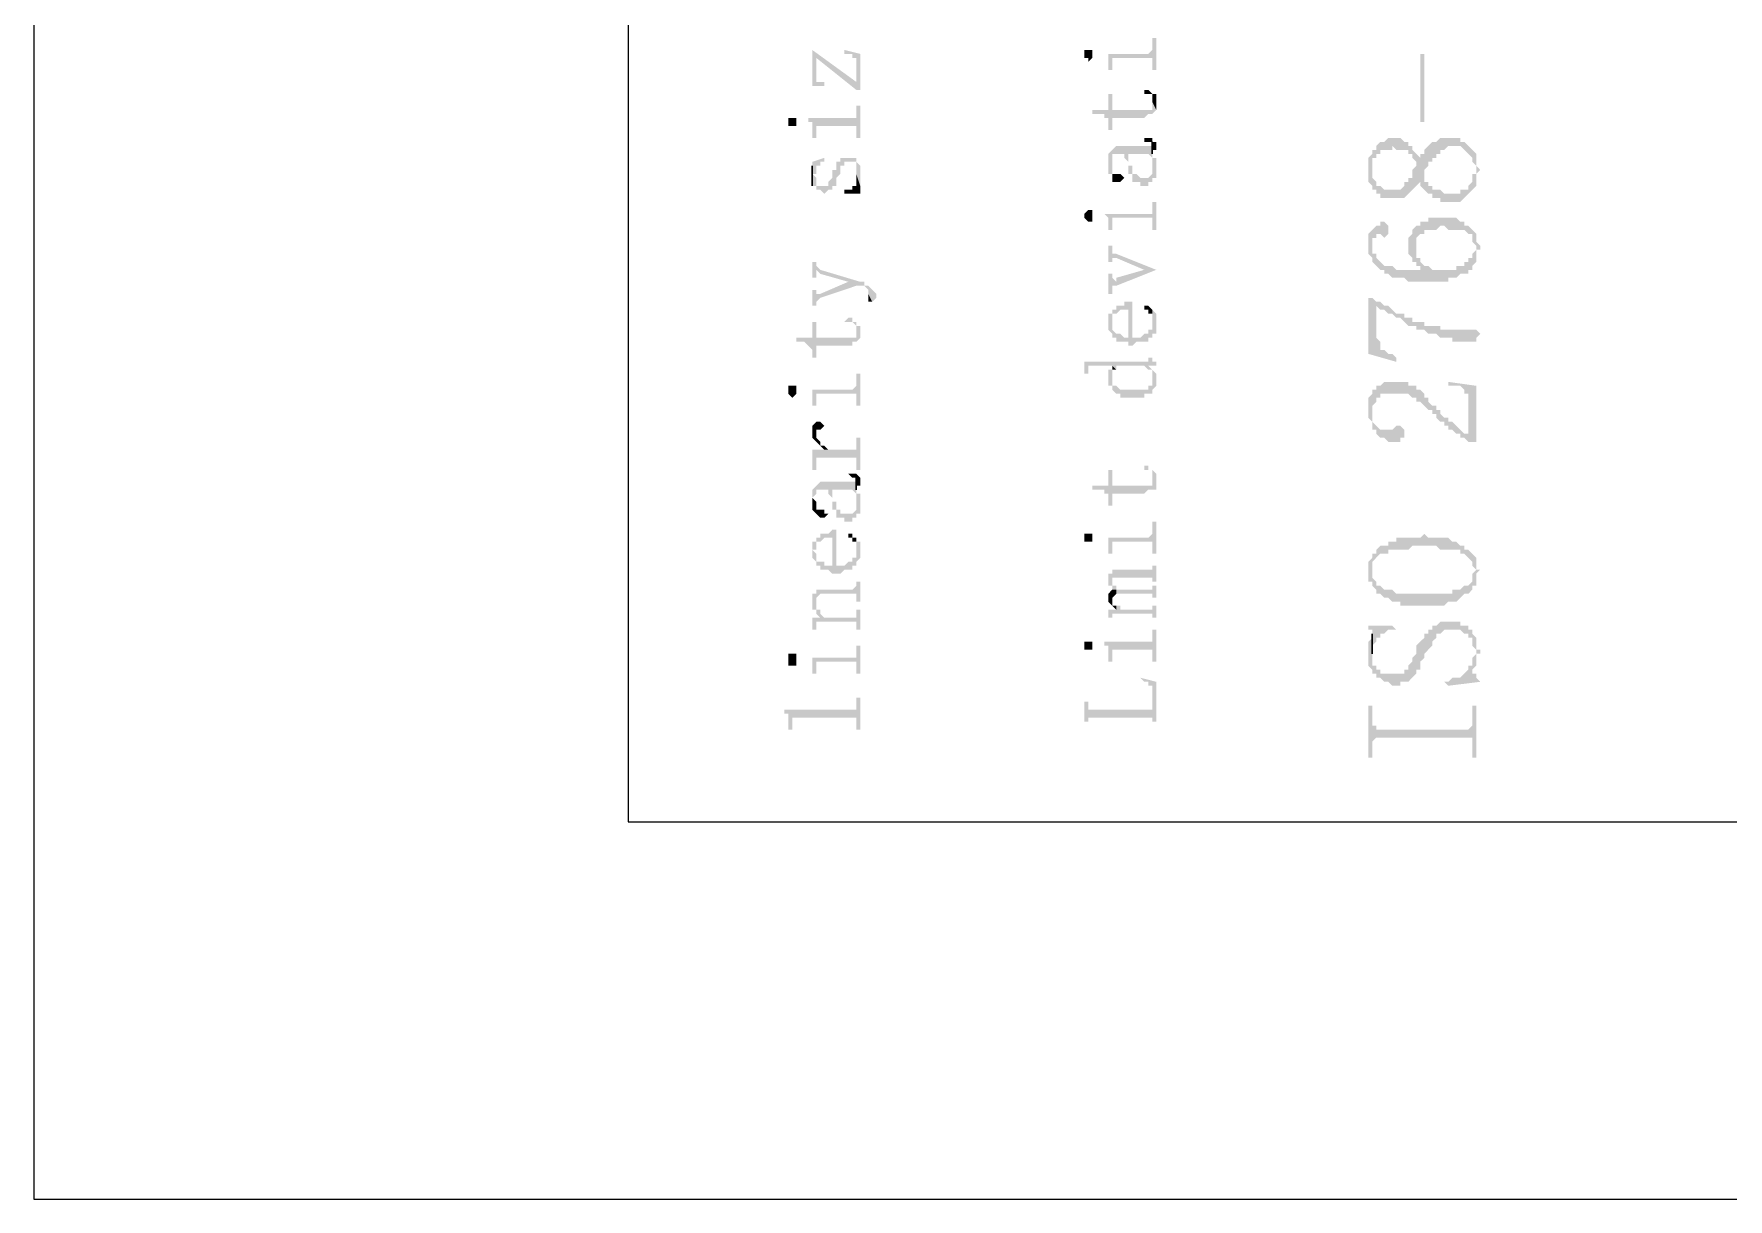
# Model space of a CAD drawing. Header units: millimetres. Extents: x 7018 to 13530, y 4187 to 5692.
# Drawn here: x 7965.94 to 7985.06, y 4951.87 to 4965.02 of the extents above; entities that cross this region are included whole.
import ezdxf

# ---------------------------------------------------------------- set-up
doc = ezdxf.new("R2010")
doc.units = ezdxf.units.MM

msp = doc.modelspace()

# ---------------------------------------------------------------- hatches: boundary and pattern name
at = {"transparency": 33554559}
for points in [[(7978.021, 4964.797), (7978.066, 4964.797), (7978.066, 4964.752), (7978.066, 4964.707), (7978.066, 4964.662), (7978.066, 4964.617), (7978.111, 4964.617), (7978.111, 4964.707), (7978.111, 4964.752), (7978.563, 4964.752), (7978.563, 4964.617), (7978.608, 4964.617), (7978.608, 4964.978), (7978.563, 4964.978), (7978.563, 4964.842), (7978.563, 4964.842), (7978.517, 4964.797)], [(7974.726, 4964.842), (7974.772, 4964.752), (7975.223, 4964.391), (7975.223, 4964.481)], [(7974.726, 4964.842), (7974.726, 4964.436), (7974.907, 4964.436), (7974.862, 4964.436), (7974.862, 4964.481), (7974.772, 4964.481), (7974.772, 4964.526), (7974.772, 4964.752)], [(7975.087, 4964.842), (7975.087, 4964.797), (7975.178, 4964.797), (7975.178, 4964.752), (7975.223, 4964.752), (7975.223, 4964.707), (7975.223, 4964.391), (7975.268, 4964.391), (7975.268, 4964.797)], [(7977.795, 4964.797), (7977.795, 4964.752), (7977.841, 4964.752), (7977.841, 4964.707), (7977.841, 4964.707), (7977.886, 4964.752), (7977.886, 4964.797), (7977.886, 4964.842), (7977.795, 4964.842)], [(7981.632, 4964.03), (7981.632, 4964.797), (7981.586, 4964.797), (7981.586, 4964.03)], [(7978.472, 4964.346), (7978.563, 4964.346), (7978.563, 4964.301), (7978.563, 4964.256), (7978.563, 4964.256), (7978.608, 4964.165), (7978.608, 4964.256), (7978.608, 4964.301), (7978.608, 4964.346), (7978.563, 4964.346), (7978.517, 4964.391), (7978.472, 4964.391)], [(7974.681, 4964.075), (7974.681, 4964.03), (7974.726, 4964.03), (7974.726, 4963.985), (7974.726, 4963.94), (7974.726, 4963.849), (7974.772, 4963.849), (7974.772, 4963.985), (7975.223, 4963.985), (7975.223, 4963.849), (7975.268, 4963.849), (7975.268, 4964.211), (7975.223, 4964.211), (7975.223, 4964.075), (7975.178, 4964.075)], [(7977.886, 4964.165), (7977.886, 4964.12), (7978.021, 4964.12), (7978.021, 4964.075), (7978.066, 4964.075), (7978.066, 4964.03), (7978.066, 4963.94), (7978.111, 4963.94), (7978.111, 4964.075), (7978.472, 4964.075), (7978.517, 4964.12), (7978.563, 4964.12), (7978.608, 4964.165), (7978.563, 4964.256), (7978.563, 4964.211), (7978.563, 4964.165), (7978.111, 4964.165), (7978.111, 4964.346), (7978.066, 4964.346), (7978.066, 4964.165)], [(7974.456, 4964.03), (7974.456, 4963.985), (7974.546, 4963.985), (7974.546, 4964.03), (7974.546, 4964.075), (7974.456, 4964.075)], [(7978.472, 4963.849), (7978.472, 4963.804), (7978.563, 4963.804), (7978.563, 4963.714), (7978.608, 4963.714), (7978.608, 4963.759), (7978.608, 4963.804), (7978.563, 4963.804), (7978.563, 4963.849), (7978.517, 4963.849)], [(7981, 4963.488), (7981, 4963.353), (7981.045, 4963.308), (7981.045, 4963.263), (7981.09, 4963.263), (7981.09, 4963.218), (7981.135, 4963.218), (7981.135, 4963.172), (7981.406, 4963.172), (7981.451, 4963.218), (7981.451, 4963.218), (7981.496, 4963.263), (7981.496, 4963.263), (7981.541, 4963.308), (7981.541, 4963.308), (7981.586, 4963.353), (7981.586, 4963.308), (7981.632, 4963.398), (7981.632, 4963.443), (7981.632, 4963.488), (7981.677, 4963.534), (7981.677, 4963.579), (7981.722, 4963.579), (7981.722, 4963.624), (7981.767, 4963.624), (7981.767, 4963.669), (7981.812, 4963.669), (7981.812, 4963.714), (7981.857, 4963.714), (7981.902, 4963.759), (7982.038, 4963.759), (7982.083, 4963.714), (7982.083, 4963.714), (7982.128, 4963.669), (7982.128, 4963.669), (7982.173, 4963.624), (7982.173, 4963.579), (7982.218, 4963.534), (7982.218, 4963.308), (7982.218, 4963.398), (7982.218, 4963.443), (7982.263, 4963.488), (7982.218, 4963.534), (7982.218, 4963.624), (7982.218, 4963.669), (7982.173, 4963.714), (7982.173, 4963.714), (7982.128, 4963.759), (7982.128, 4963.759), (7982.083, 4963.804), (7982.038, 4963.804), (7982.038, 4963.849), (7981.812, 4963.849), (7981.767, 4963.804), (7981.722, 4963.804), (7981.677, 4963.759), (7981.677, 4963.759), (7981.632, 4963.714), (7981.632, 4963.669), (7981.586, 4963.669), (7981.586, 4963.624), (7981.586, 4963.624), (7981.541, 4963.669), (7981.541, 4963.534), (7981.541, 4963.534), (7981.496, 4963.488), (7981.496, 4963.398), (7981.451, 4963.398), (7981.451, 4963.353), (7981.406, 4963.353), (7981.406, 4963.308), (7981.361, 4963.263), (7981.18, 4963.263), (7981.135, 4963.308), (7981.09, 4963.308), (7981.09, 4963.353), (7981.09, 4963.353), (7981.045, 4963.398), (7981.045, 4963.443), (7981.045, 4963.669), (7981.045, 4963.669), (7981, 4963.624), (7981, 4963.534)], [(7981.045, 4963.669), (7981.045, 4963.488), (7981.045, 4963.624), (7981.09, 4963.624), (7981.09, 4963.669), (7981.135, 4963.669), (7981.135, 4963.714), (7981.271, 4963.714), (7981.271, 4963.759), (7981.316, 4963.714), (7981.451, 4963.714), (7981.451, 4963.669), (7981.496, 4963.669), (7981.496, 4963.624), (7981.541, 4963.579), (7981.541, 4963.669), (7981.541, 4963.669), (7981.496, 4963.714), (7981.496, 4963.759), (7981.451, 4963.759), (7981.451, 4963.804), (7981.406, 4963.804), (7981.361, 4963.849), (7981.225, 4963.849), (7981.18, 4963.804), (7981.135, 4963.804), (7981.09, 4963.759), (7981.09, 4963.714), (7981.045, 4963.714)], [(7974.726, 4963.308), (7974.772, 4963.308), (7974.772, 4963.263), (7974.817, 4963.263), (7974.862, 4963.218), (7974.862, 4963.218), (7974.907, 4963.263), (7974.952, 4963.263), (7974.952, 4963.308), (7974.997, 4963.308), (7974.997, 4963.353), (7974.997, 4963.398), (7974.997, 4963.398), (7975.042, 4963.443), (7975.042, 4963.488), (7975.042, 4963.534), (7975.087, 4963.534), (7975.087, 4963.579), (7975.223, 4963.579), (7975.223, 4963.534), (7975.223, 4963.488), (7975.223, 4963.443), (7975.268, 4963.308), (7975.268, 4963.353), (7975.268, 4963.398), (7975.268, 4963.443), (7975.268, 4963.488), (7975.268, 4963.534), (7975.268, 4963.534), (7975.223, 4963.579), (7975.223, 4963.624), (7975.042, 4963.624), (7975.042, 4963.579), (7974.997, 4963.579), (7974.997, 4963.534), (7974.997, 4963.488), (7974.952, 4963.488), (7974.952, 4963.443), (7974.952, 4963.398), (7974.952, 4963.398), (7974.907, 4963.353), (7974.907, 4963.308), (7974.772, 4963.308), (7974.772, 4963.353), (7974.772, 4963.398), (7974.726, 4963.443)], [(7974.726, 4963.579), (7974.726, 4963.308), (7974.726, 4963.443), (7974.772, 4963.443), (7974.772, 4963.488), (7974.772, 4963.534), (7974.817, 4963.534), (7974.817, 4963.579), (7974.862, 4963.579), (7974.862, 4963.624)], [(7978.066, 4963.579), (7978.066, 4963.534), (7978.066, 4963.488), (7978.066, 4963.443), (7978.111, 4963.443), (7978.111, 4963.579), (7978.111, 4963.624), (7978.111, 4963.669), (7978.247, 4963.669), (7978.247, 4963.624), (7978.247, 4963.624), (7978.292, 4963.579), (7978.292, 4963.534), (7978.292, 4963.669), (7978.517, 4963.669), (7978.563, 4963.624), (7978.563, 4963.579), (7978.563, 4963.534), (7978.563, 4963.488), (7978.608, 4963.624), (7978.563, 4963.624), (7978.563, 4963.669), (7978.563, 4963.759), (7978.156, 4963.759), (7978.111, 4963.714), (7978.111, 4963.714), (7978.066, 4963.669), (7978.066, 4963.624)], [(7978.292, 4963.534), (7978.292, 4963.488), (7978.292, 4963.443), (7978.337, 4963.443), (7978.337, 4963.398), (7978.337, 4963.353), (7978.427, 4963.353), (7978.427, 4963.308), (7978.517, 4963.308), (7978.517, 4963.353), (7978.563, 4963.353), (7978.563, 4963.398), (7978.608, 4963.398), (7978.608, 4963.443), (7978.608, 4963.488), (7978.608, 4963.534), (7978.608, 4963.579), (7978.608, 4963.624), (7978.563, 4963.488), (7978.563, 4963.443), (7978.563, 4963.443), (7978.517, 4963.398), (7978.427, 4963.398), (7978.382, 4963.443), (7978.337, 4963.443), (7978.337, 4963.488), (7978.337, 4963.534), (7978.292, 4963.534), (7978.292, 4963.579), (7978.292, 4963.669), (7978.292, 4963.669)], [(7975.087, 4963.263), (7975.087, 4963.218), (7975.268, 4963.218), (7975.268, 4963.263), (7975.268, 4963.308), (7975.223, 4963.443), (7975.223, 4963.398), (7975.223, 4963.353), (7975.223, 4963.308), (7975.178, 4963.308), (7975.178, 4963.263), (7975.133, 4963.263)], [(7978.111, 4963.443), (7978.111, 4963.398), (7978.111, 4963.353), (7978.202, 4963.353), (7978.247, 4963.398), (7978.247, 4963.398), (7978.202, 4963.443), (7978.111, 4963.443), (7978.111, 4963.488), (7978.111, 4963.579)], [(7981.586, 4963.308), (7981.632, 4963.263), (7981.632, 4963.263), (7981.677, 4963.218), (7981.722, 4963.218), (7981.722, 4963.172), (7981.812, 4963.172), (7981.812, 4963.127), (7982.038, 4963.127), (7982.083, 4963.172), (7982.083, 4963.172), (7982.128, 4963.218), (7982.128, 4963.218), (7982.173, 4963.263), (7982.173, 4963.263), (7982.218, 4963.308), (7982.218, 4963.488), (7982.218, 4963.443), (7982.173, 4963.443), (7982.173, 4963.353), (7982.128, 4963.308), (7982.128, 4963.263), (7982.038, 4963.263), (7982.038, 4963.218), (7981.857, 4963.218), (7981.812, 4963.263), (7981.722, 4963.263), (7981.722, 4963.308), (7981.677, 4963.308), (7981.677, 4963.353), (7981.632, 4963.353), (7981.632, 4963.398)], [(7977.795, 4962.947), (7977.795, 4962.947), (7977.841, 4962.902), (7977.886, 4962.902), (7977.886, 4962.947), (7977.886, 4962.992), (7977.886, 4963.037), (7977.841, 4963.037), (7977.795, 4962.992), (7977.795, 4962.992)], [(7978.021, 4962.992), (7978.021, 4962.992), (7978.066, 4962.947), (7978.066, 4962.902), (7978.066, 4962.857), (7978.066, 4962.811), (7978.111, 4962.811), (7978.111, 4962.902), (7978.111, 4962.947), (7978.563, 4962.947), (7978.563, 4962.902), (7978.563, 4962.811), (7978.608, 4962.811), (7978.608, 4963.127), (7978.563, 4963.127), (7978.563, 4963.037), (7978.563, 4962.992), (7978.517, 4962.992)], [(7981.045, 4962.811), (7981.045, 4962.631), (7981.045, 4962.721), (7981.09, 4962.721), (7981.09, 4962.766), (7981.135, 4962.766), (7981.18, 4962.721), (7981.18, 4962.721), (7981.225, 4962.766), (7981.225, 4962.857), (7981.225, 4962.857), (7981.18, 4962.902), (7981.135, 4962.902), (7981.135, 4962.857), (7981.09, 4962.857)], [(7981.451, 4962.631), (7981.451, 4962.586), (7981.451, 4962.541), (7981.496, 4962.495), (7981.496, 4962.45), (7981.541, 4962.45), (7981.541, 4962.676), (7981.541, 4962.721), (7981.586, 4962.766), (7981.632, 4962.766), (7981.632, 4962.811), (7981.767, 4962.811), (7981.812, 4962.857), (7981.857, 4962.857), (7981.902, 4962.811), (7982.083, 4962.811), (7982.128, 4962.766), (7982.173, 4962.766), (7982.173, 4962.676), (7982.218, 4962.631), (7982.218, 4962.45), (7982.218, 4962.586), (7982.263, 4962.586), (7982.263, 4962.631), (7982.218, 4962.676), (7982.218, 4962.766), (7982.173, 4962.811), (7982.173, 4962.811), (7982.128, 4962.857), (7982.083, 4962.857), (7982.083, 4962.902), (7982.038, 4962.902), (7981.993, 4962.947), (7981.677, 4962.947), (7981.677, 4962.902), (7981.586, 4962.902), (7981.586, 4962.857), (7981.541, 4962.857), (7981.496, 4962.811), (7981.496, 4962.766), (7981.451, 4962.721), (7981.451, 4962.676)], [(7981, 4962.676), (7981, 4962.586), (7981, 4962.541), (7981.045, 4962.495), (7981.045, 4962.45), (7981.09, 4962.405), (7981.09, 4962.405), (7981.135, 4962.36), (7981.18, 4962.36), (7981.18, 4962.315), (7981.225, 4962.315), (7981.271, 4962.27), (7981.406, 4962.27), (7981.451, 4962.225), (7981.902, 4962.225), (7981.902, 4962.27), (7981.993, 4962.27), (7982.038, 4962.315), (7982.128, 4962.315), (7982.128, 4962.36), (7982.173, 4962.36), (7982.173, 4962.405), (7982.218, 4962.45), (7982.218, 4962.631), (7982.218, 4962.586), (7982.173, 4962.541), (7982.173, 4962.495), (7982.128, 4962.495), (7982.128, 4962.45), (7982.083, 4962.45), (7982.083, 4962.405), (7981.993, 4962.405), (7981.993, 4962.36), (7981.722, 4962.36), (7981.677, 4962.405), (7981.632, 4962.36), (7981.316, 4962.36), (7981.271, 4962.405), (7981.18, 4962.405), (7981.135, 4962.45), (7981.135, 4962.45), (7981.09, 4962.495), (7981.09, 4962.541), (7981.045, 4962.541), (7981.045, 4962.631), (7981.045, 4962.811), (7981, 4962.766), (7981, 4962.721), (7981, 4962.721)], [(7974.726, 4962.45), (7974.726, 4962.27), (7974.772, 4962.27), (7974.772, 4962.315), (7974.772, 4962.36), (7974.817, 4962.315), (7975.133, 4962.225), (7975.133, 4962.225), (7975.223, 4962.18), (7975.313, 4962.18), (7975.358, 4962.134), (7975.358, 4962.089), (7975.403, 4961.999), (7975.403, 4961.999), (7975.449, 4962.044), (7975.449, 4962.089), (7975.449, 4962.089), (7975.403, 4962.134), (7975.403, 4962.134), (7975.358, 4962.18), (7975.313, 4962.18), (7975.313, 4962.225), (7975.268, 4962.225), (7974.817, 4962.36), (7974.772, 4962.405), (7974.772, 4962.45), (7974.772, 4962.45)], [(7978.066, 4962.631), (7978.066, 4962.45), (7978.111, 4962.45), (7978.111, 4962.495), (7978.156, 4962.495), (7978.472, 4962.36), (7978.608, 4962.36), (7978.156, 4962.541), (7978.111, 4962.541), (7978.111, 4962.586), (7978.111, 4962.631)], [(7981.541, 4962.45), (7981.541, 4962.405), (7981.586, 4962.405), (7981.586, 4962.36), (7981.632, 4962.36), (7981.677, 4962.405), (7981.632, 4962.405), (7981.586, 4962.45), (7981.586, 4962.495), (7981.541, 4962.495), (7981.541, 4962.541), (7981.541, 4962.631)], [(7978.066, 4962.315), (7978.066, 4962.089), (7978.111, 4962.089), (7978.111, 4962.134), (7978.111, 4962.18), (7978.156, 4962.18), (7978.608, 4962.36), (7978.472, 4962.36), (7978.156, 4962.27), (7978.156, 4962.225), (7978.111, 4962.27), (7978.111, 4962.315)], [(7974.726, 4962.134), (7974.726, 4961.954), (7974.772, 4961.954), (7974.772, 4961.999), (7974.772, 4961.999), (7974.817, 4962.044), (7975.223, 4962.18), (7975.133, 4962.225), (7974.817, 4962.089), (7974.772, 4962.089), (7974.772, 4962.134), (7974.772, 4962.134)], [(7975.358, 4962.044), (7975.358, 4961.999), (7975.403, 4961.999), (7975.358, 4962.089)], [(7978.066, 4961.864), (7978.111, 4961.773), (7978.111, 4961.819), (7978.111, 4961.864), (7978.156, 4961.864), (7978.202, 4961.909), (7978.292, 4961.909), (7978.292, 4961.503), (7978.337, 4961.503), (7978.382, 4961.548), (7978.517, 4961.548), (7978.517, 4961.593), (7978.563, 4961.593), (7978.563, 4961.638), (7978.608, 4961.638), (7978.608, 4961.683), (7978.608, 4961.728), (7978.608, 4961.773), (7978.608, 4961.819), (7978.608, 4961.864), (7978.608, 4961.864), (7978.563, 4961.909), (7978.563, 4961.773), (7978.563, 4961.728), (7978.563, 4961.683), (7978.517, 4961.683), (7978.517, 4961.638), (7978.472, 4961.638), (7978.427, 4961.593), (7978.337, 4961.593), (7978.337, 4961.999), (7978.247, 4961.999), (7978.247, 4961.954), (7978.156, 4961.954), (7978.156, 4961.909), (7978.111, 4961.909), (7978.111, 4961.864)], [(7978.472, 4961.954), (7978.472, 4961.909), (7978.517, 4961.909), (7978.517, 4961.864), (7978.563, 4961.864), (7978.563, 4961.819), (7978.563, 4961.773), (7978.563, 4961.909), (7978.563, 4961.909), (7978.517, 4961.954)], [(7981, 4962.044), (7981, 4961.412), (7981.316, 4961.322), (7981.316, 4961.367), (7981.271, 4961.412), (7981.225, 4961.412), (7981.18, 4961.457), (7981.135, 4961.457), (7981.135, 4961.548), (7981.09, 4961.593), (7981.09, 4961.999), (7981.045, 4962.044)], [(7981.09, 4961.999), (7981.09, 4961.954), (7981.135, 4961.909), (7981.18, 4961.909), (7981.225, 4961.864), (7981.271, 4961.864), (7981.316, 4961.819), (7981.361, 4961.819), (7981.406, 4961.773), (7981.406, 4961.773), (7981.451, 4961.728), (7981.541, 4961.728), (7981.541, 4961.683), (7981.632, 4961.683), (7981.677, 4961.638), (7981.767, 4961.638), (7981.812, 4961.593), (7981.948, 4961.593), (7981.948, 4961.548), (7982.218, 4961.548), (7982.218, 4961.593), (7982.263, 4961.638), (7982.218, 4961.683), (7981.812, 4961.683), (7981.812, 4961.728), (7981.632, 4961.728), (7981.632, 4961.773), (7981.496, 4961.773), (7981.496, 4961.819), (7981.406, 4961.819), (7981.406, 4961.864), (7981.316, 4961.864), (7981.271, 4961.909), (7981.271, 4961.909), (7981.225, 4961.954), (7981.18, 4961.954), (7981.135, 4961.999)], [(7974.546, 4961.593), (7974.546, 4961.548), (7974.636, 4961.548), (7974.681, 4961.503), (7974.681, 4961.503), (7974.726, 4961.457), (7974.726, 4961.367), (7974.772, 4961.367), (7974.772, 4961.503), (7975.178, 4961.503), (7975.178, 4961.548), (7975.223, 4961.548), (7975.223, 4961.683), (7975.223, 4961.638), (7975.223, 4961.593), (7974.772, 4961.593), (7974.772, 4961.773), (7974.726, 4961.773), (7974.726, 4961.593)], [(7975.087, 4961.773), (7975.178, 4961.773), (7975.223, 4961.728), (7975.223, 4961.683), (7975.223, 4961.548), (7975.268, 4961.593), (7975.268, 4961.638), (7975.268, 4961.728), (7975.223, 4961.728), (7975.223, 4961.773), (7975.178, 4961.773), (7975.178, 4961.819), (7975.133, 4961.819)], [(7978.066, 4961.773), (7978.066, 4961.728), (7978.066, 4961.683), (7978.066, 4961.683), (7978.111, 4961.638), (7978.111, 4961.593), (7978.156, 4961.593), (7978.156, 4961.548), (7978.292, 4961.548), (7978.292, 4961.503), (7978.292, 4961.593), (7978.247, 4961.593), (7978.202, 4961.638), (7978.156, 4961.638), (7978.111, 4961.683), (7978.111, 4961.728), (7978.111, 4961.773), (7978.066, 4961.864), (7978.066, 4961.819)], [(7977.75, 4961.322), (7977.795, 4961.322), (7977.795, 4961.277), (7977.795, 4961.187), (7977.841, 4961.187), (7977.841, 4961.232), (7977.841, 4961.277), (7978.111, 4961.277), (7978.156, 4961.232), (7978.156, 4961.277), (7978.472, 4961.277), (7978.517, 4961.232), (7978.517, 4961.277), (7978.608, 4961.277), (7978.608, 4961.322), (7978.563, 4961.322), (7978.563, 4961.367), (7978.563, 4961.412), (7978.563, 4961.367), (7978.517, 4961.367), (7978.517, 4961.322)], [(7974.681, 4961.006), (7974.726, 4961.006), (7974.726, 4960.961), (7974.726, 4960.871), (7974.726, 4960.826), (7974.772, 4960.826), (7974.772, 4960.916), (7974.772, 4960.961), (7975.223, 4960.961), (7975.223, 4960.826), (7975.268, 4960.826), (7975.268, 4961.187), (7975.223, 4961.187), (7975.223, 4961.051), (7975.223, 4961.051), (7975.178, 4961.006)], [(7978.066, 4961.142), (7978.066, 4961.096), (7978.066, 4961.051), (7978.111, 4961.051), (7978.111, 4961.006), (7978.111, 4961.006), (7978.156, 4960.961), (7978.202, 4960.961), (7978.202, 4960.916), (7978.472, 4960.916), (7978.472, 4960.961), (7978.563, 4960.961), (7978.563, 4961.006), (7978.563, 4961.142), (7978.563, 4961.096), (7978.563, 4961.051), (7978.517, 4961.051), (7978.517, 4961.006), (7978.202, 4961.006), (7978.156, 4961.051), (7978.111, 4961.051), (7978.111, 4961.096), (7978.111, 4961.232), (7978.066, 4961.232), (7978.066, 4961.187)], [(7978.111, 4961.232), (7978.111, 4961.142), (7978.111, 4961.187), (7978.111, 4961.232), (7978.156, 4961.232), (7978.111, 4961.277), (7978.111, 4961.277)], [(7978.517, 4961.232), (7978.563, 4961.232), (7978.563, 4961.187), (7978.563, 4961.142), (7978.563, 4961.006), (7978.608, 4961.051), (7978.608, 4961.096), (7978.608, 4961.142), (7978.608, 4961.187), (7978.608, 4961.187), (7978.563, 4961.232), (7978.563, 4961.232), (7978.517, 4961.277), (7978.517, 4961.277)], [(7974.456, 4961.006), (7974.456, 4960.961), (7974.456, 4960.961), (7974.501, 4960.916), (7974.501, 4960.916), (7974.546, 4960.961), (7974.546, 4961.006), (7974.546, 4961.051), (7974.456, 4961.051)], [(7981, 4960.78), (7981, 4960.69), (7981, 4960.69), (7981.045, 4960.645), (7981.045, 4960.6), (7981.045, 4960.78), (7981.045, 4960.826), (7981.09, 4960.871), (7981.09, 4960.916), (7981.135, 4960.916), (7981.135, 4960.961), (7981.451, 4960.961), (7981.496, 4960.916), (7981.541, 4960.916), (7981.541, 4960.871), (7981.586, 4960.871), (7981.632, 4960.826), (7981.632, 4960.826), (7981.677, 4960.78), (7981.722, 4960.78), (7981.722, 4960.735), (7981.767, 4960.735), (7981.767, 4960.69), (7981.812, 4960.645), (7981.857, 4960.645), (7981.857, 4960.6), (7981.902, 4960.6), (7981.902, 4960.555), (7981.948, 4960.555), (7981.993, 4960.51), (7982.038, 4960.51), (7982.038, 4960.465), (7982.083, 4960.465), (7982.128, 4960.419), (7982.128, 4960.51), (7982.083, 4960.51), (7982.038, 4960.555), (7982.038, 4960.555), (7981.993, 4960.6), (7981.948, 4960.645), (7981.902, 4960.645), (7981.902, 4960.69), (7981.857, 4960.69), (7981.812, 4960.735), (7981.812, 4960.78), (7981.767, 4960.78), (7981.767, 4960.826), (7981.722, 4960.826), (7981.677, 4960.871), (7981.677, 4960.916), (7981.632, 4960.916), (7981.632, 4960.961), (7981.586, 4961.006), (7981.541, 4961.006), (7981.541, 4961.051), (7981.451, 4961.051), (7981.451, 4961.096), (7981.18, 4961.096), (7981.135, 4961.051), (7981.09, 4961.051), (7981.09, 4961.006), (7981.045, 4961.006), (7981.045, 4960.961), (7981.045, 4960.961), (7981, 4960.916), (7981, 4960.871), (7981, 4960.826)], [(7981.902, 4961.096), (7981.902, 4961.051), (7982.038, 4961.051), (7982.083, 4961.006), (7982.083, 4960.961), (7982.128, 4960.961), (7982.128, 4960.419), (7982.218, 4960.419), (7982.218, 4961.051)], [(7981.045, 4960.6), (7981.045, 4960.555), (7981.09, 4960.555), (7981.09, 4960.51), (7981.09, 4960.51), (7981.135, 4960.465), (7981.18, 4960.465), (7981.225, 4960.419), (7981.361, 4960.419), (7981.361, 4960.465), (7981.406, 4960.465), (7981.406, 4960.555), (7981.406, 4960.555), (7981.361, 4960.6), (7981.316, 4960.6), (7981.271, 4960.555), (7981.135, 4960.555), (7981.09, 4960.6), (7981.09, 4960.6), (7981.045, 4960.645), (7981.045, 4960.69), (7981.045, 4960.735)], [(7974.726, 4960.555), (7974.726, 4960.51), (7974.726, 4960.465), (7974.726, 4960.465), (7974.772, 4960.419), (7974.772, 4960.51), (7974.772, 4960.555), (7974.817, 4960.555), (7974.862, 4960.6), (7974.862, 4960.6), (7974.817, 4960.645), (7974.772, 4960.645), (7974.726, 4960.6)], [(7974.726, 4960.329), (7974.726, 4960.284), (7974.726, 4960.239), (7974.726, 4960.194), (7974.726, 4960.103), (7974.772, 4960.103), (7974.772, 4960.239), (7975.223, 4960.239), (7975.223, 4960.103), (7975.268, 4960.103), (7975.268, 4960.465), (7975.223, 4960.465), (7975.223, 4960.374), (7975.223, 4960.329), (7974.862, 4960.329)], [(7974.772, 4960.419), (7974.772, 4960.419), (7974.817, 4960.374), (7974.817, 4960.374), (7974.862, 4960.329), (7974.907, 4960.329), (7974.862, 4960.374), (7974.817, 4960.374), (7974.817, 4960.419), (7974.817, 4960.419), (7974.772, 4960.465), (7974.772, 4960.51), (7974.772, 4960.51)], [(7978.472, 4960.103), (7978.563, 4960.103), (7978.563, 4960.058), (7978.563, 4960.013), (7978.563, 4960.013), (7978.608, 4959.878), (7978.608, 4959.923), (7978.608, 4959.968), (7978.608, 4960.058), (7978.608, 4960.058), (7978.563, 4960.103), (7978.517, 4960.103), (7978.517, 4960.149), (7978.472, 4960.149)], [(7974.726, 4959.788), (7974.726, 4959.742), (7974.726, 4959.697), (7974.726, 4959.652), (7974.726, 4959.788), (7974.726, 4959.788), (7974.772, 4959.833), (7974.772, 4959.878), (7974.907, 4959.878), (7974.907, 4959.833), (7974.907, 4959.833), (7974.952, 4959.788), (7974.952, 4959.742), (7974.952, 4959.878), (7975.178, 4959.878), (7975.223, 4959.833), (7975.223, 4959.788), (7975.223, 4959.742), (7975.223, 4959.697), (7975.223, 4959.833), (7975.223, 4959.878), (7975.223, 4959.968), (7974.817, 4959.968), (7974.772, 4959.923), (7974.772, 4959.923), (7974.726, 4959.878), (7974.726, 4959.833)], [(7975.133, 4960.058), (7975.133, 4960.058), (7975.178, 4960.013), (7975.223, 4960.013), (7975.223, 4959.923), (7975.268, 4959.923), (7975.268, 4959.968), (7975.268, 4960.013), (7975.268, 4960.013), (7975.223, 4960.058), (7975.178, 4960.058)], [(7977.886, 4959.923), (7977.886, 4959.878), (7978.021, 4959.878), (7978.021, 4959.833), (7978.066, 4959.833), (7978.066, 4959.788), (7978.066, 4959.697), (7978.111, 4959.697), (7978.111, 4959.833), (7978.472, 4959.833), (7978.517, 4959.878), (7978.608, 4959.878), (7978.563, 4960.013), (7978.563, 4959.968), (7978.563, 4959.923), (7978.111, 4959.923), (7978.111, 4960.103), (7978.066, 4960.103), (7978.066, 4959.923)], [(7974.726, 4959.652), (7974.772, 4959.607), (7974.772, 4959.607), (7974.817, 4959.562), (7974.862, 4959.562), (7974.907, 4959.607), (7974.862, 4959.607), (7974.862, 4959.652), (7974.772, 4959.652), (7974.772, 4959.697), (7974.772, 4959.742), (7974.726, 4959.788)], [(7974.952, 4959.742), (7974.952, 4959.697), (7974.952, 4959.652), (7974.997, 4959.652), (7974.997, 4959.607), (7974.997, 4959.562), (7975.087, 4959.562), (7975.087, 4959.517), (7975.178, 4959.517), (7975.178, 4959.562), (7975.223, 4959.562), (7975.223, 4959.607), (7975.268, 4959.607), (7975.268, 4959.652), (7975.268, 4959.697), (7975.268, 4959.788), (7975.268, 4959.833), (7975.223, 4959.833), (7975.223, 4959.697), (7975.223, 4959.652), (7975.223, 4959.652), (7975.178, 4959.607), (7975.042, 4959.607), (7975.042, 4959.652), (7974.997, 4959.652), (7974.997, 4959.697), (7974.997, 4959.742), (7974.952, 4959.742), (7974.952, 4959.788), (7974.952, 4959.878), (7974.952, 4959.878)], [(7974.726, 4959.291), (7974.726, 4959.201), (7974.772, 4959.201), (7974.772, 4959.246), (7974.772, 4959.291), (7974.817, 4959.291), (7974.862, 4959.336), (7974.952, 4959.336), (7974.952, 4958.93), (7975.042, 4958.93), (7975.087, 4958.975), (7975.178, 4958.975), (7975.178, 4959.02), (7975.223, 4959.02), (7975.223, 4959.065), (7975.223, 4959.065), (7975.268, 4959.111), (7975.268, 4959.156), (7975.268, 4959.201), (7975.268, 4959.246), (7975.268, 4959.291), (7975.223, 4959.291), (7975.223, 4959.336), (7975.223, 4959.201), (7975.223, 4959.156), (7975.223, 4959.111), (7975.178, 4959.111), (7975.178, 4959.065), (7975.133, 4959.065), (7975.087, 4959.02), (7974.997, 4959.02), (7974.997, 4959.427), (7974.952, 4959.427), (7974.907, 4959.381), (7974.817, 4959.381), (7974.817, 4959.336), (7974.772, 4959.336), (7974.772, 4959.291)], [(7978.021, 4959.336), (7978.066, 4959.336), (7978.066, 4959.291), (7978.066, 4959.201), (7978.066, 4959.156), (7978.111, 4959.156), (7978.111, 4959.246), (7978.111, 4959.291), (7978.563, 4959.291), (7978.563, 4959.156), (7978.608, 4959.156), (7978.608, 4959.517), (7978.563, 4959.517), (7978.563, 4959.381), (7978.563, 4959.381), (7978.517, 4959.336)], [(7974.726, 4959.201), (7974.726, 4959.156), (7974.726, 4959.111), (7974.726, 4959.111), (7974.772, 4959.065), (7974.772, 4959.02), (7974.817, 4959.02), (7974.817, 4958.975), (7974.907, 4958.975), (7974.952, 4958.93), (7974.952, 4959.02), (7974.862, 4959.02), (7974.862, 4959.065), (7974.772, 4959.065), (7974.772, 4959.111), (7974.772, 4959.156), (7974.772, 4959.156), (7974.726, 4959.201), (7974.726, 4959.291), (7974.726, 4959.246)], [(7975.087, 4959.381), (7975.133, 4959.381), (7975.133, 4959.336), (7975.178, 4959.336), (7975.178, 4959.291), (7975.223, 4959.291), (7975.223, 4959.246), (7975.223, 4959.201), (7975.223, 4959.336), (7975.178, 4959.336), (7975.178, 4959.381), (7975.133, 4959.381)], [(7977.795, 4959.336), (7977.795, 4959.291), (7977.886, 4959.291), (7977.886, 4959.336), (7977.886, 4959.381), (7977.795, 4959.381)], [(7981.045, 4959.111), (7981.045, 4958.975), (7981.045, 4959.02), (7981.045, 4959.065), (7981.09, 4959.111), (7981.09, 4959.111), (7981.135, 4959.156), (7981.225, 4959.156), (7981.225, 4959.201), (7981.451, 4959.201), (7981.496, 4959.246), (7981.767, 4959.246), (7981.812, 4959.201), (7982.038, 4959.201), (7982.038, 4959.156), (7982.083, 4959.156), (7982.128, 4959.111), (7982.128, 4959.111), (7982.173, 4959.065), (7982.173, 4959.02), (7982.218, 4958.975), (7982.218, 4959.111), (7982.173, 4959.156), (7982.173, 4959.156), (7982.128, 4959.201), (7982.083, 4959.201), (7982.083, 4959.246), (7982.038, 4959.246), (7981.993, 4959.291), (7981.948, 4959.291), (7981.902, 4959.336), (7981.677, 4959.336), (7981.632, 4959.381), (7981.586, 4959.336), (7981.316, 4959.336), (7981.316, 4959.291), (7981.225, 4959.291), (7981.225, 4959.246), (7981.135, 4959.246), (7981.09, 4959.201), (7981.09, 4959.156), (7981.045, 4959.156)], [(7978.111, 4958.93), (7978.111, 4958.84), (7978.111, 4958.885), (7978.563, 4958.885), (7978.563, 4958.84), (7978.608, 4958.84), (7978.608, 4959.02), (7978.563, 4959.02), (7978.563, 4958.975), (7978.111, 4958.975)], [(7981, 4958.975), (7981, 4958.84), (7981.045, 4958.84), (7981.045, 4958.795), (7981.045, 4958.795), (7981.09, 4958.75), (7981.09, 4958.704), (7981.135, 4958.704), (7981.18, 4958.659), (7981.225, 4958.659), (7981.271, 4958.614), (7981.361, 4958.614), (7981.361, 4958.569), (7981.857, 4958.569), (7981.902, 4958.614), (7981.993, 4958.614), (7982.038, 4958.659), (7982.038, 4958.659), (7982.083, 4958.704), (7982.128, 4958.704), (7982.173, 4958.75), (7982.173, 4958.795), (7982.218, 4958.795), (7982.218, 4958.885), (7982.218, 4958.93), (7982.263, 4958.975), (7982.218, 4958.975), (7982.218, 4959.065), (7982.218, 4959.111), (7982.218, 4958.975), (7982.218, 4958.975), (7982.173, 4958.93), (7982.173, 4958.885), (7982.173, 4958.84), (7982.128, 4958.795), (7982.083, 4958.795), (7982.038, 4958.75), (7981.948, 4958.75), (7981.948, 4958.704), (7981.316, 4958.704), (7981.271, 4958.75), (7981.18, 4958.75), (7981.135, 4958.795), (7981.09, 4958.795), (7981.09, 4958.84), (7981.045, 4958.885), (7981.045, 4959.111), (7981.045, 4959.111), (7981, 4959.065)], [(7974.772, 4958.704), (7974.772, 4958.614), (7974.772, 4958.659), (7974.772, 4958.659), (7974.817, 4958.704), (7975.223, 4958.704), (7975.223, 4958.614), (7975.268, 4958.614), (7975.268, 4958.84), (7975.223, 4958.84), (7975.223, 4958.795), (7975.223, 4958.795), (7975.178, 4958.75), (7974.772, 4958.75)], [(7978.066, 4958.885), (7978.066, 4958.84), (7978.066, 4958.795), (7978.111, 4958.795), (7978.111, 4958.75), (7978.156, 4958.75), (7978.156, 4958.704), (7978.563, 4958.704), (7978.563, 4958.659), (7978.608, 4958.659), (7978.608, 4958.795), (7978.563, 4958.795), (7978.563, 4958.75), (7978.156, 4958.75), (7978.156, 4958.795), (7978.111, 4958.795), (7978.111, 4958.84), (7978.111, 4958.93), (7978.066, 4958.93)], [(7974.726, 4958.614), (7974.726, 4958.569), (7974.726, 4958.524), (7974.772, 4958.524), (7974.772, 4958.479), (7974.772, 4958.479), (7974.817, 4958.434), (7974.817, 4958.479), (7974.817, 4958.524), (7974.772, 4958.524), (7974.772, 4958.569), (7974.772, 4958.704), (7974.726, 4958.704), (7974.726, 4958.659), (7974.726, 4958.659)], [(7978.066, 4958.659), (7978.066, 4958.614), (7978.066, 4958.614), (7978.111, 4958.569), (7978.111, 4958.659), (7978.111, 4958.659), (7978.156, 4958.704), (7978.156, 4958.75), (7978.111, 4958.75), (7978.066, 4958.704), (7978.066, 4958.704)], [(7978.111, 4958.569), (7978.111, 4958.569), (7978.156, 4958.524), (7978.156, 4958.569), (7978.111, 4958.569), (7978.111, 4958.614), (7978.111, 4958.659)], [(7974.726, 4958.434), (7974.726, 4958.388), (7974.726, 4958.343), (7974.726, 4958.298), (7974.772, 4958.298), (7974.772, 4958.343), (7974.772, 4958.388), (7975.223, 4958.388), (7975.223, 4958.343), (7975.223, 4958.298), (7975.268, 4958.298), (7975.268, 4958.524), (7975.223, 4958.524), (7975.223, 4958.479), (7975.223, 4958.434), (7974.862, 4958.434), (7974.817, 4958.479), (7974.817, 4958.434)], [(7978.066, 4958.524), (7978.066, 4958.479), (7978.066, 4958.434), (7978.111, 4958.434), (7978.111, 4958.479), (7978.563, 4958.479), (7978.563, 4958.434), (7978.608, 4958.434), (7978.608, 4958.569), (7978.563, 4958.569), (7978.563, 4958.524), (7978.202, 4958.524), (7978.202, 4958.569), (7978.156, 4958.569), (7978.156, 4958.524)], [(7978.021, 4958.163), (7978.021, 4958.118), (7978.066, 4958.118), (7978.066, 4958.073), (7978.066, 4958.027), (7978.066, 4957.937), (7978.111, 4957.937), (7978.111, 4958.073), (7978.563, 4958.073), (7978.563, 4957.937), (7978.608, 4957.937), (7978.608, 4958.298), (7978.563, 4958.298), (7978.563, 4958.163), (7978.517, 4958.163)], [(7981, 4958.027), (7981, 4957.892), (7981, 4957.892), (7981.045, 4957.847), (7981.045, 4957.802), (7981.09, 4957.802), (7981.09, 4957.757), (7981.135, 4957.757), (7981.18, 4957.711), (7981.225, 4957.711), (7981.271, 4957.666), (7981.361, 4957.666), (7981.361, 4957.711), (7981.451, 4957.711), (7981.496, 4957.757), (7981.496, 4957.757), (7981.541, 4957.802), (7981.541, 4957.847), (7981.586, 4957.847), (7981.586, 4957.937), (7981.632, 4957.982), (7981.632, 4958.027), (7981.677, 4958.073), (7981.677, 4958.073), (7981.722, 4958.118), (7981.722, 4958.163), (7981.722, 4958.163), (7981.767, 4958.208), (7981.767, 4958.253), (7981.812, 4958.253), (7981.857, 4958.298), (7982.038, 4958.298), (7982.083, 4958.253), (7982.128, 4958.253), (7982.128, 4958.208), (7982.173, 4958.208), (7982.173, 4958.118), (7982.218, 4958.073), (7982.218, 4957.892), (7982.218, 4957.937), (7982.218, 4958.027), (7982.263, 4958.027), (7982.263, 4958.073), (7982.218, 4958.073), (7982.218, 4958.208), (7982.218, 4958.208), (7982.173, 4958.253), (7982.173, 4958.298), (7982.128, 4958.298), (7982.128, 4958.343), (7982.038, 4958.343), (7982.038, 4958.388), (7981.812, 4958.388), (7981.767, 4958.343), (7981.722, 4958.343), (7981.722, 4958.298), (7981.677, 4958.298), (7981.677, 4958.253), (7981.632, 4958.253), (7981.632, 4958.208), (7981.586, 4958.163), (7981.586, 4958.163), (7981.541, 4958.118), (7981.541, 4958.027), (7981.496, 4957.982), (7981.496, 4957.937), (7981.451, 4957.892), (7981.451, 4957.847), (7981.406, 4957.847), (7981.406, 4957.802), (7981.135, 4957.802), (7981.135, 4957.847), (7981.09, 4957.847), (7981.09, 4957.892), (7981.045, 4957.892), (7981.045, 4958.208), (7981, 4958.163), (7981, 4958.118), (7981, 4958.073)], [(7981, 4958.343), (7981, 4958.298), (7981.045, 4958.298), (7981.045, 4958.073), (7981.045, 4958.118), (7981.09, 4958.163), (7981.09, 4958.208), (7981.135, 4958.208), (7981.135, 4958.253), (7981.18, 4958.253), (7981.225, 4958.298), (7981.316, 4958.298), (7981.271, 4958.343)], [(7974.681, 4957.982), (7974.726, 4957.982), (7974.726, 4957.937), (7974.726, 4957.892), (7974.726, 4957.847), (7974.726, 4957.802), (7974.772, 4957.802), (7974.772, 4957.892), (7974.772, 4957.937), (7975.223, 4957.937), (7975.223, 4957.892), (7975.223, 4957.802), (7975.268, 4957.802), (7975.268, 4958.118), (7975.223, 4958.118), (7975.223, 4958.027), (7975.223, 4957.982), (7975.178, 4957.982)], [(7977.795, 4958.118), (7977.795, 4958.073), (7977.886, 4958.073), (7977.886, 4958.118), (7977.886, 4958.163), (7977.795, 4958.163)], [(7982.173, 4957.982), (7982.173, 4957.802), (7982.173, 4957.847), (7982.218, 4957.892), (7982.218, 4958.073), (7982.218, 4958.027)], [(7974.456, 4957.982), (7974.456, 4957.937), (7974.456, 4957.892), (7974.546, 4957.892), (7974.546, 4957.937), (7974.546, 4957.982), (7974.546, 4958.027), (7974.456, 4958.027)], [(7981.857, 4957.711), (7981.902, 4957.666), (7982.263, 4957.711), (7982.218, 4957.757), (7982.218, 4957.802), (7982.173, 4957.802), (7982.173, 4957.982), (7982.173, 4957.892), (7982.128, 4957.892), (7982.128, 4957.847), (7982.128, 4957.847), (7982.083, 4957.802), (7982.083, 4957.802), (7982.038, 4957.757), (7981.948, 4957.757), (7981.902, 4957.711)], [(7978.427, 4957.757), (7978.427, 4957.757), (7978.472, 4957.711), (7978.517, 4957.711), (7978.517, 4957.666), (7978.563, 4957.666), (7978.563, 4957.621), (7978.563, 4957.576), (7978.563, 4957.26), (7978.608, 4957.26), (7978.608, 4957.711)], [(7974.41, 4957.396), (7974.41, 4957.35), (7974.456, 4957.35), (7974.456, 4957.305), (7974.456, 4957.26), (7974.456, 4957.17), (7974.501, 4957.17), (7974.501, 4957.305), (7975.223, 4957.305), (7975.223, 4957.17), (7975.268, 4957.17), (7975.268, 4957.531), (7975.223, 4957.531), (7975.223, 4957.441), (7975.223, 4957.396), (7975.178, 4957.396)], [(7977.795, 4957.486), (7977.795, 4957.26), (7977.841, 4957.26), (7977.841, 4957.305), (7978.563, 4957.305), (7978.563, 4957.26), (7978.563, 4957.441), (7978.563, 4957.396), (7977.841, 4957.396), (7977.841, 4957.486)], [(7981, 4957.441), (7981, 4956.854), (7981.045, 4956.854), (7981.045, 4957.035), (7981.045, 4957.035), (7981.09, 4957.08), (7982.173, 4957.08), (7982.173, 4957.035), (7982.173, 4956.854), (7982.218, 4956.854), (7982.218, 4957.441), (7982.173, 4957.441), (7982.173, 4957.26), (7982.173, 4957.215), (7982.173, 4957.215), (7982.128, 4957.17), (7981.09, 4957.17), (7981.09, 4957.215), (7981.045, 4957.215), (7981.045, 4957.441)]]:
    msp.add_hatch(color=256, dxfattribs=at).paths.add_polyline_path(points)

# ---------------------------------------------------------------- linework, layer by layer
for p, q in [((7972.65, 5242.873), (7972.65, 4956.132)), ((7972.65, 4956.132), (8381.906, 4956.132))]:
    msp.add_line(p, q)
for points in [[(8385.944, 4951.873), (8385.944, 5248.873), (7965.944, 5248.873), (7965.944, 4951.873)], [(7978.563, 4963.759), (7978.563, 4963.669), (7978.563, 4963.804), (7978.563, 4963.759)], [(7974.726, 4963.398), (7974.726, 4963.353), (7974.726, 4963.308), (7974.726, 4963.534), (7974.726, 4963.488), (7974.726, 4963.443)], [(7975.223, 4959.968), (7975.223, 4959.878), (7975.223, 4960.013), (7975.223, 4959.968)], [(7981.045, 4958.208), (7981.045, 4958.027), (7981.045, 4958.073), (7981.045, 4958.253), (7981.045, 4958.253)]]:
    msp.add_lwpolyline(points, close=True)

doc.saveas('drawing.dxf')
